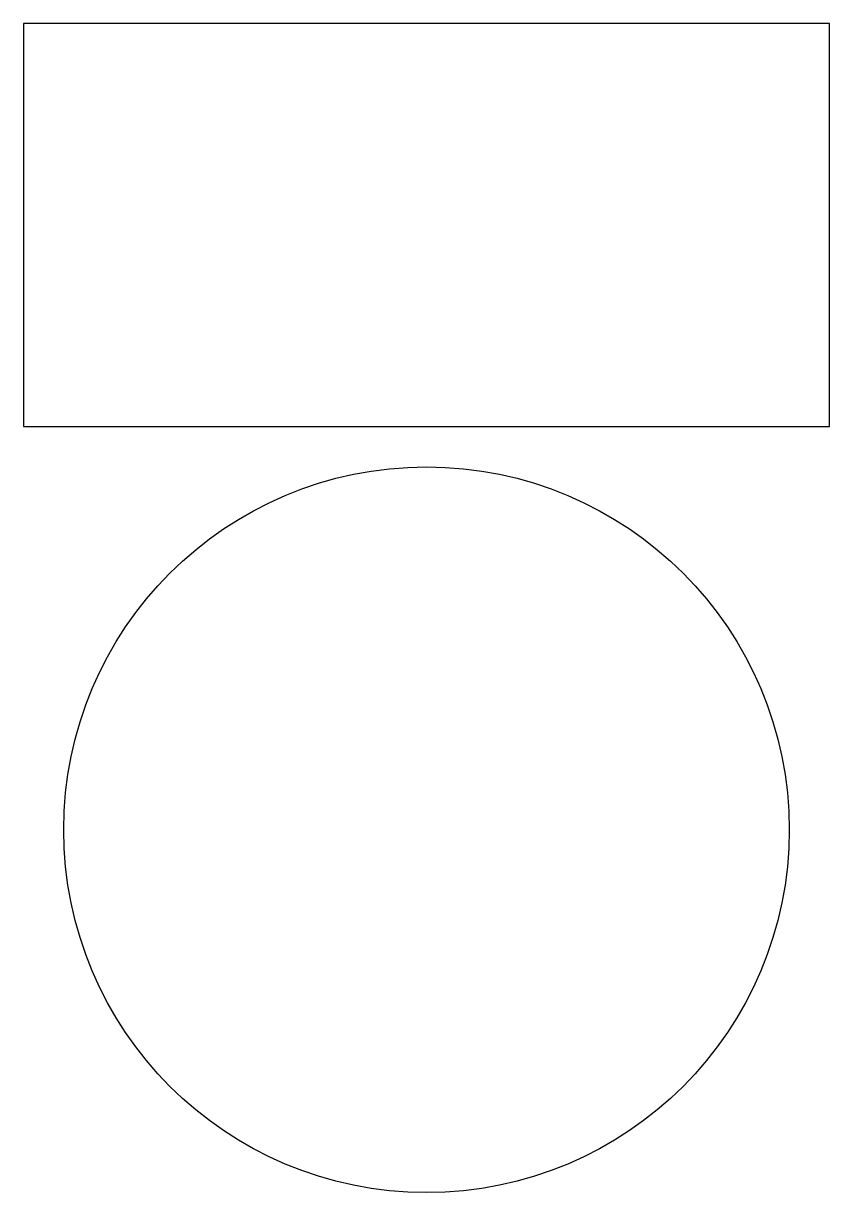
# Model space of a CAD drawing. Header units: millimetres. Extents: x -200 to 200, y -255 to 325.
import ezdxf

# ---------------------------------------------------------------- set-up
doc = ezdxf.new("R2010")
doc.units = ezdxf.units.MM

msp = doc.modelspace()

# ---------------------------------------------------------------- linework, layer by layer
msp.add_lwpolyline([(-200, 125), (200, 125), (200, 325), (-200, 325)], close=True)
msp.add_circle((0, -75), 180)

doc.saveas('drawing.dxf')
